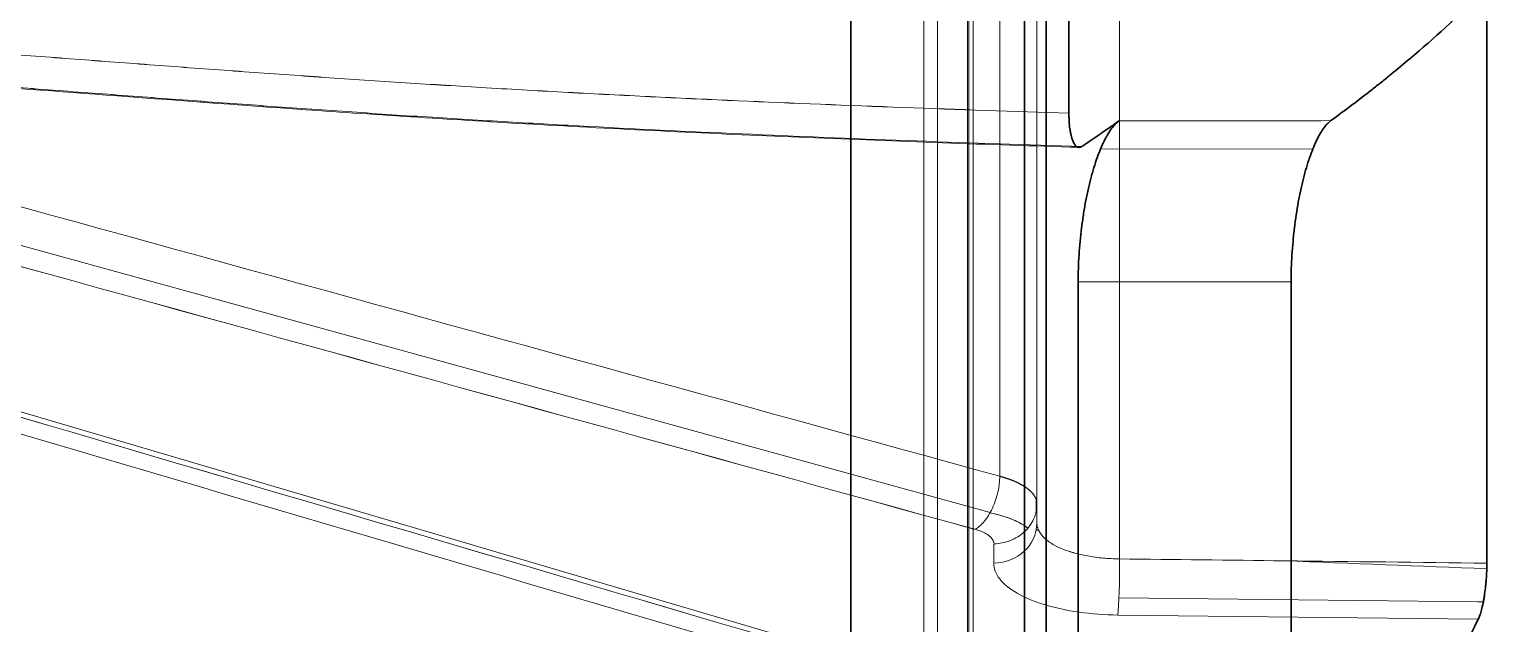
# Model space of a CAD drawing. Header units: millimetres. Extents: x 261 to 3841, y 268 to 4746.
# Drawn here: x 724.23 to 741.03, y 458.1 to 464.96 of the extents above; entities that cross this region are included whole.
import ezdxf
from ezdxf.lldxf.tags import DXFTag

# ---------------------------------------------------------------- set-up
doc = ezdxf.new("R2010")
doc.units = ezdxf.units.MM
doc.layers.add('110', color=7, linetype='Continuous', true_color=0xffffff)
doc.layers.add('20', color=7, linetype='Continuous', true_color=0xffffff)
tags = doc.linetypes.add('DASHED', pattern=[25.72, 12.86, -12.86]).pattern_tags.tags
tags[6:7] = [DXFTag(74, 4), DXFTag(75, 0), DXFTag(340, '0'), DXFTag(46, 0.0), DXFTag(50, 0.0), DXFTag(44, 0.0), DXFTag(45, 0.0)]
tags[4:5] = [DXFTag(74, 4), DXFTag(75, 0), DXFTag(340, '0'), DXFTag(46, 0.0), DXFTag(50, 0.0), DXFTag(44, 0.0), DXFTag(45, 0.0)]

msp = doc.modelspace()

# ---------------------------------------------------------------- linework, layer by layer
at = {"layer": '110', "color": 7, "linetype": 'Continuous', "lineweight": 35}
for p, q in [((735.701, 593.191), (735.701, 299.191)), ((733.701, 301.191), (733.701, 591.191))]:
    msp.add_line(p, q, dxfattribs=at)
at = {"layer": '110', "color": 7, "linetype": 'DASHED', "lineweight": 13}
msp.add_line((734.701, 556.191), (734.701, 376.191), dxfattribs=at)
at = {"layer": '20', "color": 7, "linetype": 'DASHED', "lineweight": 13}
for p, q in [((735.062, 537.182), (735.062, 415.199)), ((734.542, 415.701), (734.542, 536.68)), ((735.045, 416.919), (735.045, 535.462)), ((735.11, 416.919), (735.11, 535.462)), ((735.417, 459.807), (735.417, 465.57)), ((735.417, 465.57), (735.417, 459.807)), ((735.845, 459.265), (735.845, 465.268)), ((736.797, 458.854), (736.797, 465.061)), ((736.797, 465.061), (736.797, 458.854)), ((735.306, 459.389), (716.663, 464.528)), ((716.663, 464.528), (735.306, 459.389)), ((736.578, 463.581), (739.024, 463.583)), ((735.271, 457.268), (716.554, 462.787)), ((735.845, 459.268), (735.845, 459.489)), ((735.845, 459.265), (735.845, 459.488)), ((735.845, 459.488), (735.845, 459.265)), ((735.348, 458.811), (735.348, 459.024)), ((735.348, 459.024), (735.348, 458.811)), ((736.79, 458.406), (740.924, 458.357)), ((736.781, 458.207), (740.926, 458.159)), ((740.926, 458.159), (736.781, 458.207))]:
    msp.add_line(p, q, dxfattribs=at)
at = {"layer": '20', "color": 7, "linetype": 'Continuous', "lineweight": 35}
for p, q in [((735.951, 422.493), (735.951, 505.486)), ((736.214, 463.995), (736.214, 465.131)), ((741.029, 464.963), (741.029, 458.805)), ((736.32, 456.037), (736.32, 462.049)), ((738.774, 462.05), (738.774, 456.114)), ((741.029, 458.741), (741.029, 458.805))]:
    msp.add_line(p, q, dxfattribs=at)
at = {"layer": '20', "color": 7, "linetype": 'Continuous', "lineweight": 13}
for p, q in [((736.578, 463.581), (739.024, 463.583)), ((740.924, 458.357), (740.988, 458.357))]:
    msp.add_line(p, q, dxfattribs=at)
at = {"layer": '20', "color": 7, "linetype": 'DASHED', "lineweight": 13}
for centre, major_axis, ratio, start_param, end_param in [((735.342, 459.265), (-0.502, 0), 0.913545, 1.581293, 3.141595), ((735.342, 459.265), (-0.502, 0), 0.913545, 1.581296, 3.141595), ((736.771, 458.666), (0.006, 0.502), 0.051764, 3.561021, 5.097352), ((736.771, 458.666), (0.006, 0.502), 0.051764, 3.561081, 5.097375)]:
    msp.add_ellipse(centre, major_axis=major_axis, ratio=ratio, start_param=start_param, end_param=end_param, dxfattribs=at)
for points, knots in [([(736.214, 463.994), (735.577, 464.014), (734.94, 464.036), (733.668, 464.083), (733.032, 464.109), (732.081, 464.151), (731.765, 464.166), (731.133, 464.197), (730.817, 464.213), (730.187, 464.247), (729.873, 464.265), (729.247, 464.302), (728.935, 464.321), (728.312, 464.361), (728.002, 464.382), (727.384, 464.424), (727.076, 464.446), (726.461, 464.49), (726.155, 464.513), (725.544, 464.558), (725.239, 464.581), (724.63, 464.627), (724.326, 464.65), (723.869, 464.684), (723.717, 464.695), (723.413, 464.718), (723.26, 464.729), (722.803, 464.763), (722.498, 464.785), (721.886, 464.831), (721.58, 464.854), (720.97, 464.9), (720.665, 464.924), (720.056, 464.972), (719.753, 464.997), (718.844, 465.071), (718.241, 465.123), (717.041, 465.229), (716.444, 465.283), (715.256, 465.396), (714.665, 465.453), (713.489, 465.571), (712.904, 465.632), (711.741, 465.756), (711.163, 465.82), (709.441, 466.016), (708.309, 466.152), (707.193, 466.296)], [0, 0, 0, 0, 0.0625, 0.0625, 0.125, 0.125, 0.15625, 0.15625, 0.1875, 0.1875, 0.21875, 0.21875, 0.25, 0.25, 0.28125, 0.28125, 0.3125, 0.3125, 0.34375, 0.34375, 0.375, 0.375, 0.40625, 0.40625, 0.421875, 0.421875, 0.4375, 0.4375, 0.46875, 0.46875, 0.5, 0.5, 0.53125, 0.53125, 0.5625, 0.5625, 0.625, 0.625, 0.6875, 0.6875, 0.75, 0.75, 0.8125, 0.8125, 0.875, 0.875, 1, 1, 1, 1]), ([(707.193, 466.296), (708.309, 466.152), (709.441, 466.016), (711.164, 465.82), (711.741, 465.756), (712.904, 465.632), (713.489, 465.572), (714.665, 465.453), (715.256, 465.396), (716.444, 465.284), (717.041, 465.229), (718.241, 465.123), (718.844, 465.072), (719.753, 464.997), (720.056, 464.972), (720.665, 464.924), (720.97, 464.901), (721.428, 464.866), (721.581, 464.854), (721.886, 464.831), (722.039, 464.82), (722.498, 464.786), (722.803, 464.763), (723.413, 464.718), (723.717, 464.696), (724.326, 464.65), (724.63, 464.628), (725.239, 464.582), (725.544, 464.559), (726.155, 464.513), (726.461, 464.491), (727.076, 464.446), (727.384, 464.425), (728.002, 464.382), (728.312, 464.361), (728.935, 464.322), (729.247, 464.302), (729.873, 464.265), (730.187, 464.248), (730.817, 464.214), (731.133, 464.198), (731.765, 464.167), (732.081, 464.152), (733.032, 464.11), (733.668, 464.084), (734.94, 464.037), (735.577, 464.015), (736.214, 463.995)], [0, 0, 0, 0, 0.125, 0.125, 0.1875, 0.1875, 0.25, 0.25, 0.3125, 0.3125, 0.375, 0.375, 0.4375, 0.4375, 0.46875, 0.46875, 0.5, 0.5, 0.515625, 0.515625, 0.53125, 0.53125, 0.5625, 0.5625, 0.59375, 0.59375, 0.625, 0.625, 0.65625, 0.65625, 0.6875, 0.6875, 0.71875, 0.71875, 0.75, 0.75, 0.78125, 0.78125, 0.8125, 0.8125, 0.84375, 0.84375, 0.875, 0.875, 0.9375, 0.9375, 1, 1, 1, 1]), ([(707.366, 465.893), (708.109, 465.798), (709.54, 465.621), (711.62, 465.384), (713.515, 465.183), (715.213, 465.014), (716.705, 464.873), (717.987, 464.758), (719.101, 464.663), (720.253, 464.568), (721.621, 464.462), (723.337, 464.337), (725.347, 464.186), (727.656, 464.013), (730.301, 463.844), (733.231, 463.706), (735.277, 463.632), (736.323, 463.601)], [0, 0, 0, 0, 0.083477, 0.159195, 0.227156, 0.28736, 0.339805, 0.384491, 0.42142, 0.455521, 0.503686, 0.562067, 0.630668, 0.709443, 0.798373, 0.897498, 1, 1, 1, 1]), ([(707.441, 465.897), (708.55, 465.755), (709.677, 465.619), (711.391, 465.424), (711.967, 465.361), (713.126, 465.237), (713.709, 465.177), (714.881, 465.059), (715.471, 465.002), (716.655, 464.89), (717.25, 464.836), (718.447, 464.73), (719.048, 464.679), (720.255, 464.58), (720.862, 464.532), (721.775, 464.462), (722.08, 464.44), (722.692, 464.394), (722.998, 464.372), (723.458, 464.338), (723.611, 464.327), (723.917, 464.304), (724.07, 464.293), (724.529, 464.258), (724.835, 464.235), (725.751, 464.166), (726.362, 464.121), (727.28, 464.054), (727.587, 464.033), (728.202, 463.991), (728.509, 463.97), (729.127, 463.931), (729.437, 463.912), (730.058, 463.876), (730.369, 463.858), (731.306, 463.808), (731.933, 463.778), (733.193, 463.723), (733.825, 463.697), (735.092, 463.651), (735.726, 463.629), (736.362, 463.609)], [0, 0, 0, 0, 0.124836, 0.124836, 0.187348, 0.187348, 0.249859, 0.249859, 0.312371, 0.312371, 0.374883, 0.374883, 0.437395, 0.437395, 0.499906, 0.499906, 0.531162, 0.531162, 0.562418, 0.562418, 0.578046, 0.578046, 0.593674, 0.593674, 0.62493, 0.62493, 0.687441, 0.687441, 0.718697, 0.718697, 0.749953, 0.749953, 0.781209, 0.781209, 0.812465, 0.812465, 0.874977, 0.874977, 0.937488, 0.937488, 1, 1, 1, 1]), ([(736.362, 463.609), (735.726, 463.629), (735.092, 463.651), (733.825, 463.697), (733.193, 463.723), (731.933, 463.778), (731.306, 463.808), (730.369, 463.858), (730.058, 463.876), (729.437, 463.912), (729.127, 463.931), (728.509, 463.97), (728.202, 463.991), (727.587, 464.033), (727.28, 464.054), (726.668, 464.099), (726.362, 464.121), (725.751, 464.166), (725.446, 464.189), (724.835, 464.235), (724.529, 464.258), (723.917, 464.304), (723.611, 464.327), (722.998, 464.372), (722.692, 464.394), (722.08, 464.44), (721.775, 464.462), (721.166, 464.509), (720.862, 464.532), (720.256, 464.58), (719.953, 464.605), (719.048, 464.679), (718.447, 464.73), (717.25, 464.836), (716.655, 464.89), (715.471, 465.002), (714.881, 465.059), (713.709, 465.177), (713.126, 465.237), (711.967, 465.361), (711.391, 465.424), (709.677, 465.619), (708.55, 465.755), (707.441, 465.897)], [0, 0, 0, 0, 0.062512, 0.062512, 0.125023, 0.125023, 0.187535, 0.187535, 0.218791, 0.218791, 0.250047, 0.250047, 0.281303, 0.281303, 0.312559, 0.312559, 0.343814, 0.343814, 0.37507, 0.37507, 0.406326, 0.406326, 0.437582, 0.437582, 0.468838, 0.468838, 0.500094, 0.500094, 0.53135, 0.53135, 0.562605, 0.562605, 0.625117, 0.625117, 0.687629, 0.687629, 0.750141, 0.750141, 0.812652, 0.812652, 0.875164, 0.875164, 1, 1, 1, 1]), ([(739.227, 463.908), (738.579, 463.907), (737.931, 463.907), (737.121, 463.906), (736.959, 463.906), (736.797, 463.906)], [0, 0, 0, 0, 0.799732, 0.799732, 1, 1, 1, 1]), ([(736.362, 463.609), (736.352, 463.603), (736.343, 463.599), (736.33, 463.599), (736.326, 463.599), (736.323, 463.6)], [0, 0, 0, 0, 0.728668, 0.728668, 1, 1, 1, 1]), ([(735.417, 459.807), (735.417, 459.78), (735.415, 459.751), (735.408, 459.691), (735.403, 459.66), (735.389, 459.596), (735.38, 459.564), (735.358, 459.501), (735.346, 459.47), (735.319, 459.41), (735.303, 459.382), (735.271, 459.33), (735.254, 459.307), (735.22, 459.265), (735.202, 459.247), (735.169, 459.217), (735.153, 459.206), (735.138, 459.196)], [0, 0, 0, 0, 0.126354, 0.126354, 0.252709, 0.252709, 0.379063, 0.379063, 0.505417, 0.505417, 0.631771, 0.631771, 0.758126, 0.758126, 0.88448, 0.88448, 1, 1, 1, 1]), ([(735.138, 459.196), (735.153, 459.206), (735.169, 459.217), (735.202, 459.247), (735.22, 459.265), (735.254, 459.307), (735.271, 459.33), (735.303, 459.382), (735.319, 459.41), (735.346, 459.47), (735.358, 459.501), (735.38, 459.564), (735.389, 459.596), (735.403, 459.66), (735.408, 459.691), (735.415, 459.751), (735.417, 459.78), (735.417, 459.807)], [0, 0, 0, 0, 0.11552, 0.11552, 0.241875, 0.241875, 0.368229, 0.368229, 0.494583, 0.494583, 0.620937, 0.620937, 0.747292, 0.747292, 0.873646, 0.873646, 1, 1, 1, 1]), ([(735.417, 459.807), (735.42, 459.806), (735.426, 459.804), (735.435, 459.802), (735.443, 459.8), (735.452, 459.797), (735.461, 459.794), (735.469, 459.792), (735.478, 459.789), (735.486, 459.786), (735.495, 459.784), (735.503, 459.781), (735.512, 459.778), (735.52, 459.775), (735.529, 459.772), (735.537, 459.769), (735.545, 459.766), (735.553, 459.763), (735.562, 459.759), (735.57, 459.756), (735.578, 459.753), (735.586, 459.749), (735.594, 459.746), (735.601, 459.743), (735.609, 459.739), (735.617, 459.735), (735.625, 459.732), (735.632, 459.728), (735.64, 459.724), (735.647, 459.721), (735.654, 459.717), (735.661, 459.713), (735.669, 459.709), (735.676, 459.705), (735.682, 459.701), (735.689, 459.697), (735.696, 459.692), (735.703, 459.688), (735.709, 459.684), (735.716, 459.68), (735.722, 459.675), (735.728, 459.671), (735.734, 459.666), (735.74, 459.662), (735.746, 459.657), (735.751, 459.653), (735.757, 459.648), (735.762, 459.643), (735.767, 459.638), (735.772, 459.634), (735.777, 459.629), (735.782, 459.624), (735.787, 459.619), (735.791, 459.614), (735.796, 459.609), (735.8, 459.604), (735.804, 459.599), (735.808, 459.593), (735.811, 459.588), (735.815, 459.583), (735.818, 459.578), (735.821, 459.572), (735.824, 459.567), (735.827, 459.561), (735.83, 459.556), (735.832, 459.55), (735.834, 459.545), (735.836, 459.539), (735.838, 459.534), (735.839, 459.531), (735.839, 459.529)], [0, 0, 0, 0, 0.01253, 0.025127, 0.03779, 0.05052, 0.063318, 0.076182, 0.089112, 0.10211, 0.115174, 0.128306, 0.141504, 0.154768, 0.1681, 0.181499, 0.194964, 0.208496, 0.222095, 0.235761, 0.249493, 0.263293, 0.277159, 0.291092, 0.305092, 0.319159, 0.333292, 0.347493, 0.36176, 0.376094, 0.390494, 0.404962, 0.419497, 0.434098, 0.448766, 0.463501, 0.478303, 0.493171, 0.508107, 0.523109, 0.538178, 0.553314, 0.568517, 0.583786, 0.599123, 0.614526, 0.629996, 0.645533, 0.661137, 0.676807, 0.692544, 0.708349, 0.72422, 0.740158, 0.756162, 0.772234, 0.788372, 0.804577, 0.820849, 0.837188, 0.853594, 0.870067, 0.886606, 0.903212, 0.919885, 0.936625, 0.953432, 0.970305, 0.987246, 1, 1, 1, 1]), ([(735.417, 459.807), (735.419, 459.806), (735.424, 459.805), (735.432, 459.803), (735.439, 459.801), (735.447, 459.798), (735.455, 459.796), (735.462, 459.794), (735.47, 459.792), (735.477, 459.789), (735.485, 459.787), (735.493, 459.784), (735.5, 459.782), (735.508, 459.779), (735.516, 459.777), (735.524, 459.774), (735.531, 459.771), (735.539, 459.768), (735.547, 459.765), (735.555, 459.762), (735.562, 459.759), (735.57, 459.756), (735.578, 459.753), (735.586, 459.75), (735.593, 459.746), (735.601, 459.743), (735.609, 459.74), (735.616, 459.736), (735.624, 459.732), (735.631, 459.729), (735.639, 459.725), (735.646, 459.721), (735.653, 459.717), (735.661, 459.714), (735.668, 459.71), (735.675, 459.705), (735.682, 459.701), (735.689, 459.697), (735.696, 459.693), (735.703, 459.689), (735.709, 459.684), (735.716, 459.68), (735.722, 459.675), (735.729, 459.671), (735.735, 459.666), (735.741, 459.661), (735.747, 459.656), (735.753, 459.651), (735.759, 459.647), (735.764, 459.642), (735.77, 459.636), (735.775, 459.631), (735.78, 459.626), (735.785, 459.621), (735.79, 459.616), (735.795, 459.61), (735.799, 459.605), (735.803, 459.599), (735.807, 459.594), (735.811, 459.588), (735.815, 459.583), (735.819, 459.577), (735.822, 459.571), (735.825, 459.565), (735.828, 459.56), (735.831, 459.554), (735.833, 459.548), (735.835, 459.542), (735.837, 459.536), (735.839, 459.532), (735.839, 459.53), (735.839, 459.529)], [0, 0, 0, 0, 0.01061, 0.021347, 0.032212, 0.043204, 0.054325, 0.065573, 0.07695, 0.088456, 0.10009, 0.111854, 0.123746, 0.135768, 0.147919, 0.160199, 0.172608, 0.185146, 0.197813, 0.210609, 0.223534, 0.236587, 0.249769, 0.263079, 0.276516, 0.29008, 0.303772, 0.31759, 0.331533, 0.345602, 0.359796, 0.374114, 0.388555, 0.403119, 0.417805, 0.432611, 0.447538, 0.462583, 0.477747, 0.493027, 0.508424, 0.523934, 0.539558, 0.555294, 0.571141, 0.587097, 0.60316, 0.619329, 0.635603, 0.65198, 0.668457, 0.685034, 0.701708, 0.718477, 0.73534, 0.752294, 0.769337, 0.786468, 0.803683, 0.820981, 0.838359, 0.855815, 0.873347, 0.890951, 0.908626, 0.926369, 0.944177, 0.962048, 0.979978, 0.997965, 1, 1, 1, 1]), ([(735.741, 459.208), (735.734, 459.213), (735.728, 459.218), (735.68, 459.253), (735.63, 459.28), (735.515, 459.329), (735.45, 459.35), (735.354, 459.374), (735.33, 459.38), (735.304, 459.385)], [0, 0, 0, 0, 0.068308, 0.068308, 0.466633, 0.466633, 0.864959, 0.864959, 1, 1, 1, 1]), ([(735.304, 459.385), (735.328, 459.38), (735.352, 459.375), (735.448, 459.351), (735.513, 459.33), (735.629, 459.281), (735.679, 459.253), (735.727, 459.218), (735.734, 459.213), (735.741, 459.208)], [0, 0, 0, 0, 0.130192, 0.130192, 0.529667, 0.529667, 0.929143, 0.929143, 1, 1, 1, 1]), ([(735.838, 459.409), (735.837, 459.406), (735.836, 459.402), (735.829, 459.369), (735.82, 459.341), (735.795, 459.285), (735.779, 459.259), (735.743, 459.209), (735.723, 459.186), (735.677, 459.144), (735.651, 459.124), (735.597, 459.091), (735.568, 459.077), (735.508, 459.053), (735.477, 459.044), (735.415, 459.032), (735.384, 459.029), (735.353, 459.029)], [0, 0, 0, 0, 0.016663, 0.016663, 0.158174, 0.158174, 0.299684, 0.299684, 0.441194, 0.441194, 0.582704, 0.582704, 0.724215, 0.724215, 0.865725, 0.865725, 1, 1, 1, 1]), ([(735.353, 459.029), (735.384, 459.029), (735.415, 459.032), (735.477, 459.044), (735.508, 459.053), (735.568, 459.077), (735.597, 459.091), (735.651, 459.124), (735.677, 459.144), (735.723, 459.186), (735.743, 459.209), (735.779, 459.259), (735.795, 459.285), (735.82, 459.341), (735.829, 459.369), (735.836, 459.402), (735.837, 459.405), (735.837, 459.409)], [0, 0, 0, 0, 0.134381, 0.134381, 0.276001, 0.276001, 0.417622, 0.417622, 0.559242, 0.559242, 0.700863, 0.700863, 0.842483, 0.842483, 0.984104, 0.984104, 1, 1, 1, 1]), ([(735.845, 459.265), (735.845, 459.238), (735.851, 459.211), (735.875, 459.159), (735.893, 459.133), (735.94, 459.084), (735.969, 459.06), (736.038, 459.016), (736.077, 458.995), (736.165, 458.958), (736.213, 458.941), (736.316, 458.911), (736.371, 458.898), (736.487, 458.877), (736.547, 458.869), (736.669, 458.858), (736.731, 458.855), (736.792, 458.855)], [0, 0, 0, 0, 0.125413, 0.125413, 0.250827, 0.250827, 0.37624, 0.37624, 0.501654, 0.501654, 0.627067, 0.627067, 0.752481, 0.752481, 0.877894, 0.877894, 1, 1, 1, 1]), ([(736.792, 458.855), (736.731, 458.855), (736.669, 458.858), (736.547, 458.869), (736.487, 458.877), (736.372, 458.898), (736.316, 458.911), (736.213, 458.94), (736.165, 458.957), (736.077, 458.995), (736.038, 459.016), (735.969, 459.06), (735.94, 459.084), (735.893, 459.133), (735.875, 459.159), (735.862, 459.186), (735.862, 459.188), (735.861, 459.189)], [0, 0, 0, 0, 0.138627, 0.138627, 0.281008, 0.281008, 0.42339, 0.42339, 0.565771, 0.565771, 0.708153, 0.708153, 0.850535, 0.850535, 0.992916, 0.992916, 1, 1, 1, 1]), ([(735.348, 458.806), (735.348, 458.742), (735.394, 458.621), (735.598, 458.452), (735.917, 458.319), (736.326, 458.231), (736.62, 458.209), (736.776, 458.207)], [0, 0, 0, 0, 0.199969, 0.399976, 0.599984, 0.799992, 1, 1, 1, 1]), ([(736.357, 454.629), (735.723, 454.65), (735.09, 454.673), (733.825, 454.727), (733.193, 454.757), (731.933, 454.829), (731.306, 454.869), (730.369, 454.939), (730.058, 454.964), (729.437, 455.017), (729.127, 455.045), (728.51, 455.103), (728.202, 455.134), (727.587, 455.198), (727.28, 455.231), (726.668, 455.3), (726.362, 455.334), (725.751, 455.405), (725.446, 455.441), (724.835, 455.513), (724.529, 455.549), (723.917, 455.62), (723.611, 455.655), (722.998, 455.726), (722.692, 455.76), (722.08, 455.831), (721.775, 455.866), (721.166, 455.939), (720.862, 455.976), (720.256, 456.052), (719.953, 456.091), (719.048, 456.209), (718.447, 456.292), (717.25, 456.462), (716.655, 456.551), (715.471, 456.734), (714.881, 456.829), (713.709, 457.025), (713.126, 457.125), (711.967, 457.333), (711.391, 457.44), (709.677, 457.77), (708.55, 458.003), (707.441, 458.248)], [0, 0, 0, 0, 0.062351, 0.062351, 0.124873, 0.124873, 0.187395, 0.187395, 0.218657, 0.218657, 0.249918, 0.249918, 0.281179, 0.281179, 0.31244, 0.31244, 0.343702, 0.343702, 0.374963, 0.374963, 0.406224, 0.406224, 0.437485, 0.437485, 0.468747, 0.468747, 0.500008, 0.500008, 0.531269, 0.531269, 0.56253, 0.56253, 0.625053, 0.625053, 0.687575, 0.687575, 0.750098, 0.750098, 0.81262, 0.81262, 0.875143, 0.875143, 1, 1, 1, 1]), ([(707.441, 458.248), (707.514, 458.232), (707.661, 458.2), (707.881, 458.152), (708.101, 458.104), (708.32, 458.057), (708.538, 458.011), (708.754, 457.966), (708.968, 457.921), (709.181, 457.877), (709.393, 457.833), (709.603, 457.79), (709.811, 457.748), (710.018, 457.707), (710.223, 457.666), (710.427, 457.626), (710.629, 457.587), (710.83, 457.548), (711.029, 457.51), (711.226, 457.472), (711.421, 457.436), (711.615, 457.399), (711.808, 457.364), (711.998, 457.329), (712.187, 457.294), (712.374, 457.26), (712.56, 457.227), (712.744, 457.194), (712.926, 457.162), (713.106, 457.13), (713.285, 457.099), (713.461, 457.068), (713.636, 457.038), (713.809, 457.009), (713.981, 456.98), (714.151, 456.951), (714.318, 456.923), (714.484, 456.896), (714.649, 456.869), (714.811, 456.842), (714.971, 456.816), (715.13, 456.79), (715.287, 456.765), (715.442, 456.74), (715.595, 456.716), (715.746, 456.692), (715.895, 456.669), (716.043, 456.646), (716.188, 456.623), (716.332, 456.601), (716.474, 456.58), (716.614, 456.558), (716.752, 456.538), (716.888, 456.517), (717.022, 456.497), (717.154, 456.478), (717.285, 456.459), (717.413, 456.44), (717.539, 456.421), (717.664, 456.403), (717.787, 456.386), (717.907, 456.369), (718.026, 456.352), (718.143, 456.335), (718.257, 456.319), (718.37, 456.303), (718.481, 456.288), (718.59, 456.273), (718.697, 456.258), (718.802, 456.244), (718.905, 456.23), (719.006, 456.216), (719.105, 456.203), (719.202, 456.19), (719.297, 456.177), (719.39, 456.165), (719.481, 456.153), (719.569, 456.141), (719.656, 456.129), (719.741, 456.118), (719.824, 456.108), (719.905, 456.097), (719.984, 456.087), (720.061, 456.077), (720.136, 456.067), (720.209, 456.058), (720.28, 456.049), (720.348, 456.04), (720.415, 456.032), (720.48, 456.024), (720.543, 456.016), (720.603, 456.008), (720.662, 456.001), (720.718, 455.994), (720.773, 455.987), (720.825, 455.981), (720.876, 455.975), (720.924, 455.969), (720.971, 455.963), (721.015, 455.958), (721.057, 455.952), (721.097, 455.948), (721.135, 455.943), (721.172, 455.939), (721.206, 455.934), (721.238, 455.931), (721.268, 455.927), (721.295, 455.924), (721.321, 455.921), (721.345, 455.918), (721.367, 455.915), (721.386, 455.913), (721.404, 455.911), (721.419, 455.909), (721.433, 455.907), (721.444, 455.906), (721.453, 455.905), (721.461, 455.904), (721.466, 455.903), (721.469, 455.903), (721.707, 455.874), (722.119, 455.826), (722.644, 455.766), (723.106, 455.713), (723.539, 455.664), (723.977, 455.613), (724.326, 455.572), (724.696, 455.529), (725.18, 455.472), (725.871, 455.391), (726.751, 455.29), (727.492, 455.208), (728.04, 455.151), (728.34, 455.12), (728.675, 455.088), (729.046, 455.053), (729.451, 455.016), (730.058, 454.964), (730.918, 454.897), (731.86, 454.834), (732.672, 454.786), (733.26, 454.755), (733.754, 454.731), (734.105, 454.715), (734.342, 454.704), (734.497, 454.698), (734.652, 454.691), (734.807, 454.685), (734.962, 454.679), (735.118, 454.673), (735.273, 454.667), (735.429, 454.661), (735.584, 454.656), (735.74, 454.65), (735.895, 454.645), (736.051, 454.639), (736.205, 454.634), (736.307, 454.631), (736.357, 454.629)], [0, 0, 0, 0, 0.008181, 0.01648, 0.024707, 0.032865, 0.040951, 0.048967, 0.056913, 0.064788, 0.072592, 0.080326, 0.087989, 0.095581, 0.103103, 0.110554, 0.117935, 0.125245, 0.132485, 0.139654, 0.146752, 0.153779, 0.160737, 0.167623, 0.174439, 0.181185, 0.18786, 0.194464, 0.200998, 0.207462, 0.213855, 0.220177, 0.226429, 0.232611, 0.238721, 0.244762, 0.250731, 0.25663, 0.262459, 0.268216, 0.273903, 0.27952, 0.285065, 0.29054, 0.295944, 0.301278, 0.306541, 0.311733, 0.316855, 0.321906, 0.326886, 0.331796, 0.336635, 0.341403, 0.346101, 0.350728, 0.355284, 0.35977, 0.364185, 0.36853, 0.372804, 0.377007, 0.38114, 0.385202, 0.389193, 0.393114, 0.396964, 0.400743, 0.404452, 0.40809, 0.411658, 0.415154, 0.418581, 0.421936, 0.425221, 0.428436, 0.431579, 0.434653, 0.437655, 0.440587, 0.443448, 0.446239, 0.448959, 0.451608, 0.454187, 0.456695, 0.459132, 0.461499, 0.463795, 0.466021, 0.468176, 0.47026, 0.472274, 0.474217, 0.47609, 0.477892, 0.479623, 0.481283, 0.482873, 0.484393, 0.485841, 0.487219, 0.488527, 0.489763, 0.49093, 0.492025, 0.49305, 0.494004, 0.494888, 0.495701, 0.496443, 0.497115, 0.497716, 0.498247, 0.498706, 0.499096, 0.499414, 0.499662, 0.49984, 0.499946, 0.499982, 0.524295, 0.542185, 0.553637, 0.571585, 0.586528, 0.598459, 0.607377, 0.624496, 0.648095, 0.678156, 0.714658, 0.723664, 0.733825, 0.745138, 0.757605, 0.771225, 0.785999, 0.818627, 0.857326, 0.879828, 0.899228, 0.915523, 0.928713, 0.933815, 0.938917, 0.94402, 0.949123, 0.954227, 0.95933, 0.964435, 0.969539, 0.974644, 0.979749, 0.984854, 0.98996, 0.995066, 1, 1, 1, 1])]:
    msp.add_open_spline(points, degree=3, knots=knots, dxfattribs=at)
at = {"layer": '20', "color": 7, "linetype": 'Continuous', "lineweight": 35}
for points, knots in [([(739.232, 463.908), (739.394, 464.026), (739.589, 464.174), (739.778, 464.323), (739.853, 464.383), (739.89, 464.413), (740, 464.503), (740.072, 464.563), (740.426, 464.862), (740.689, 465.103), (740.931, 465.344)], [0, 0, 0, 0, 0.25, 0.3125, 0.3125, 0.375, 0.375, 0.5, 0.5, 1, 1, 1, 1]), ([(741.029, 464.963), (741.029, 464.995), (741.029, 465.026), (741.027, 465.071), (741.026, 465.086), (741.024, 465.114), (741.023, 465.128), (741.02, 465.168), (741.017, 465.193), (741.012, 465.221), (741.011, 465.226), (741.009, 465.237), (741.008, 465.242), (741.005, 465.257), (741.001, 465.276), (740.996, 465.292), (740.991, 465.307), (740.989, 465.314), (740.981, 465.332), (740.975, 465.341), (740.969, 465.347)], [0, 0, 0, 0, 0.166857, 0.166857, 0.250286, 0.250286, 0.333715, 0.333715, 0.500572, 0.500572, 0.542286, 0.542286, 0.584001, 0.584001, 0.667429, 0.750858, 0.750858, 0.834287, 0.834287, 1, 1, 1, 1]), ([(736.214, 463.995), (736.214, 463.978), (736.214, 463.962), (736.215, 463.931), (736.216, 463.916), (736.219, 463.87), (736.221, 463.841), (736.227, 463.801), (736.229, 463.788), (736.234, 463.763), (736.236, 463.751), (736.245, 463.717), (736.251, 463.697), (736.261, 463.67), (736.265, 463.662), (736.272, 463.647), (736.276, 463.641), (736.288, 463.623), (736.297, 463.614), (736.31, 463.605), (736.315, 463.602), (736.324, 463.6), (736.329, 463.599), (736.343, 463.599), (736.352, 463.603), (736.362, 463.609)], [0, 0, 0, 0, 0.0625, 0.0625, 0.125, 0.125, 0.25, 0.25, 0.3125, 0.3125, 0.375, 0.375, 0.5, 0.5, 0.5625, 0.5625, 0.625, 0.625, 0.75, 0.75, 0.8125, 0.8125, 0.875, 0.875, 1, 1, 1, 1]), ([(736.32, 462.049), (736.32, 462.151), (736.324, 462.255), (736.337, 462.465), (736.347, 462.569), (736.366, 462.722), (736.373, 462.772), (736.384, 462.847), (736.389, 462.872), (736.397, 462.922), (736.401, 462.946), (736.424, 463.066), (736.444, 463.156), (736.472, 463.263), (736.478, 463.284), (736.49, 463.326), (736.496, 463.346), (736.514, 463.406), (736.526, 463.444), (736.565, 463.551), (736.591, 463.615), (736.626, 463.686), (736.633, 463.7), (736.648, 463.726), (736.655, 463.739), (736.676, 463.775), (736.691, 463.797), (736.734, 463.855), (736.763, 463.885), (736.792, 463.906)], [0, 0, 0, 0, 0.125, 0.125, 0.25, 0.25, 0.3125, 0.3125, 0.34375, 0.34375, 0.375, 0.375, 0.5, 0.5, 0.53125, 0.53125, 0.5625, 0.5625, 0.625, 0.625, 0.75, 0.75, 0.78125, 0.78125, 0.8125, 0.8125, 0.875, 0.875, 1, 1, 1, 1]), ([(739.232, 463.908), (739.204, 463.887), (739.175, 463.857), (739.133, 463.798), (739.119, 463.776), (739.098, 463.74), (739.091, 463.727), (739.078, 463.701), (739.071, 463.687), (739.037, 463.617), (739.011, 463.552), (738.98, 463.462), (738.974, 463.443), (738.961, 463.405), (738.955, 463.385), (738.938, 463.326), (738.915, 463.243), (738.894, 463.155), (738.88, 463.086), (738.875, 463.063), (738.865, 463.016), (738.861, 462.992), (738.839, 462.872), (738.824, 462.772), (738.809, 462.645), (738.806, 462.619), (738.8, 462.567), (738.798, 462.541), (738.791, 462.462), (738.787, 462.41), (738.777, 462.255), (738.774, 462.152), (738.774, 462.05)], [0, 0, 0, 0, 0.125, 0.125, 0.1875, 0.1875, 0.21875, 0.21875, 0.25, 0.25, 0.375, 0.375, 0.40625, 0.40625, 0.4375, 0.4375, 0.5, 0.5625, 0.5625, 0.59375, 0.59375, 0.625, 0.625, 0.75, 0.75, 0.78125, 0.78125, 0.8125, 0.8125, 0.875, 0.875, 1, 1, 1, 1]), ([(736.644, 463.802), (736.628, 463.791), (736.598, 463.77), (736.551, 463.738), (736.505, 463.706), (736.457, 463.674), (736.41, 463.641), (736.378, 463.62), (736.362, 463.609)], [0, 0, 0, 0, 0.165481, 0.331437, 0.497866, 0.66477, 0.832148, 1, 1, 1, 1]), ([(741.029, 458.805), (741.029, 458.79), (741.029, 458.775), (741.028, 458.744), (741.028, 458.728), (741.026, 458.68), (741.024, 458.648), (741.02, 458.6), (741.019, 458.584), (741.016, 458.552), (741.014, 458.535), (741.009, 458.488), (741.005, 458.457), (740.998, 458.413), (740.996, 458.398), (740.991, 458.37), (740.988, 458.356), (740.98, 458.316), (740.974, 458.291), (740.966, 458.256), (740.962, 458.245), (740.956, 458.225), (740.953, 458.215), (740.944, 458.188), (740.937, 458.172), (740.931, 458.159)], [0, 0, 0, 0, 0.0625, 0.0625, 0.125, 0.125, 0.25, 0.25, 0.3125, 0.3125, 0.375, 0.375, 0.5, 0.5, 0.5625, 0.5625, 0.625, 0.625, 0.75, 0.75, 0.8125, 0.8125, 0.875, 0.875, 1, 1, 1, 1])]:
    msp.add_open_spline(points, degree=3, knots=knots, dxfattribs=at)
at = {"layer": '20', "color": 7, "linetype": 'DASHED', "lineweight": 13}
for points, degree in [([(735.417, 459.807), (729.278, 461.498), (723.139, 463.19), (717.001, 464.881)], 3), ([(717.001, 464.881), (723.139, 463.19), (729.278, 461.498), (735.417, 459.807)], 3), ([(735.129, 459.195), (728.797, 460.941), (722.466, 462.687), (716.134, 464.432)], 3), ([(716.135, 464.432), (722.466, 462.687), (728.798, 460.941), (735.129, 459.196)], 3), ([(735.129, 457.247), (728.797, 459.114), (722.466, 460.981), (716.134, 462.847)], 3), ([(716.135, 462.847), (722.466, 460.981), (728.798, 459.114), (735.129, 457.247)], 3), ([(717.001, 462.4), (723.139, 460.589), (729.278, 458.778), (735.417, 456.967)], 3), ([(735.417, 456.967), (729.278, 458.778), (723.139, 460.589), (717.001, 462.4)], 3), ([(738.769, 462.05), (737.954, 462.049), (737.14, 462.049), (736.325, 462.049)], 3), ([(735.836, 459.401), (735.838, 459.539)], 1), ([(735.837, 459.402), (735.838, 459.539)], 1), ([(735.863, 459.19), (735.836, 459.183)], 1), ([(735.861, 459.189), (735.85, 459.214), (735.845, 459.239), (735.845, 459.265)], 3), ([(735.417, 451.72), (729.278, 454.197), (723.139, 456.675), (717.001, 459.153)], 3), ([(717.001, 459.153), (723.139, 456.675), (729.278, 454.197), (735.417, 451.72)], 3), ([(738.695, 458.832), (738.062, 458.84), (737.43, 458.847), (736.797, 458.854)], 3), ([(735.129, 451.085), (728.797, 453.642), (722.466, 456.198), (716.134, 458.755)], 3), ([(716.135, 458.755), (722.466, 456.199), (728.798, 453.642), (735.129, 451.085)], 3), ([(738.695, 458.832), (739.473, 458.802), (740.251, 458.772), (741.029, 458.741)], 3), ([(741.024, 458.805), (740.249, 458.814), (739.475, 458.823), (738.7, 458.832)], 3)]:
    msp.add_open_spline(points, degree=degree, dxfattribs=at)
at = {"layer": '20', "color": 7, "linetype": 'Continuous', "lineweight": 35}
for points in [[(736.792, 463.906), (736.743, 463.871), (736.694, 463.836), (736.644, 463.802)], [(740.931, 458.159), (740.446, 457.198), (739.88, 456.244), (739.232, 455.298)]]:
    msp.add_open_spline(points, degree=3, dxfattribs=at)
at = {"layer": '20', "color": 7, "linetype": 'Continuous', "lineweight": 13}
msp.add_open_spline([(736.797, 463.906), (737.02, 463.906), (737.243, 463.906), (738.052, 463.907), (738.64, 463.907), (739.227, 463.908)], degree=3, knots=[0, 0, 0, 0, 0.274976, 0.274976, 1, 1, 1, 1], dxfattribs=at)
msp.add_open_spline([(736.325, 462.049), (737.14, 462.049), (737.954, 462.049), (738.769, 462.05)], degree=3, dxfattribs=at)
at = {"layer": '20', "color": 7, "linetype": 'DASHED', "lineweight": 13}
for points, weights in [([(735.139, 459.193), (735.269, 459.156), (735.344, 459.099), (735.348, 459.034)], [1.23535154353, 1.14811494845, 1.14690262847, 1.23171458358]), ([(735.348, 459.034), (735.344, 459.099), (735.269, 459.156), (735.139, 459.193)], [1.23170537057, 1.14689764262, 1.14811243971, 1.23534976184])]:
    msp.add_rational_spline(points, weights, degree=3, dxfattribs=at)

doc.saveas('drawing.dxf')
